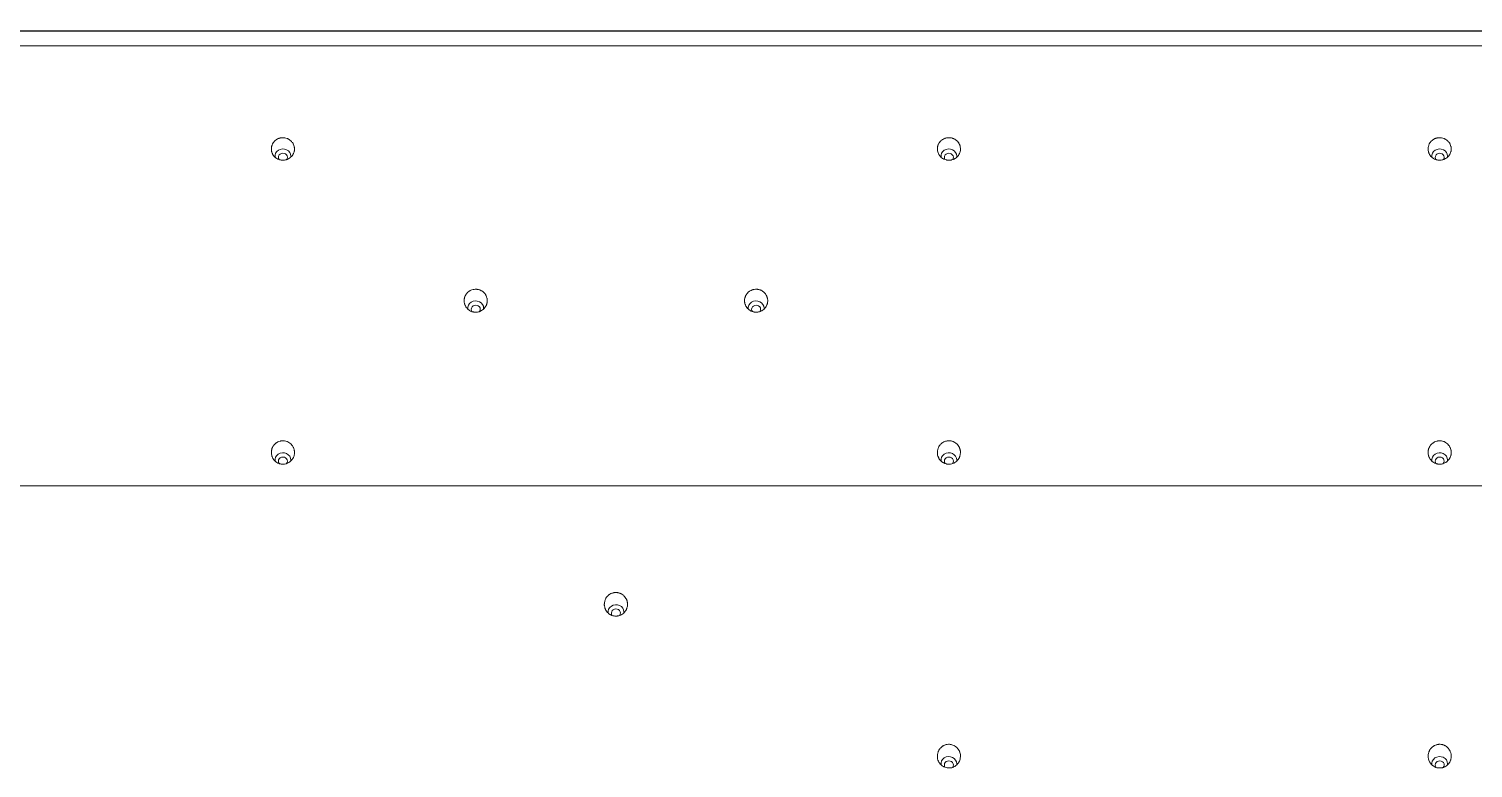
# Model space of a CAD drawing. Header units: millimetres. Extents: x 70151 to 230897, y 35202 to 113211.
# Drawn here: x 171757.1 to 171881.2, y 68733.3 to 68796.8 of the extents above; entities that cross this region are included whole.
import ezdxf

# ---------------------------------------------------------------- set-up
doc = ezdxf.new("R2010")
doc.units = ezdxf.units.MM
doc.header["$LTSCALE"] = 50
doc.layers.add('2-con', color=2, linetype='Continuous')
doc.layers.add('mark-B', color=2, linetype='Continuous', lineweight=20)

# ---------------------------------------------------------------- blocks, each defined once
blk = doc.blocks.new('무풍1way 일반')
at = {"layer": 'mark-B'}
for p, q in [((-439.26, -500.22), (439.26, -500.22)), ((-439.26, -500.24), (439.26, -500.24))]:
    blk.add_line(p, q, dxfattribs=at)
for centre, major_axis, start_param, end_param in [((-369.02, -437.3), (-0.681, 0), 0, 3.312518), ((-369.02, -437.3), (-0.681, 0), 6.160467, 6.283185), ((-369.02, -437.2), (0.387, 0), 2.475078, 6.283185), ((-369.02, -437.2), (0.387, 0), 0, 0.649326), ((-326.84, -437.3), (-0.681, 0), 6.121197, 6.283185), ((-326.84, -437.3), (-0.681, 0), 0, 3.287283), ((-326.84, -437.2), (0.387, 0), 2.50895, 6.283185), ((-326.84, -437.2), (0.387, 0), 0, 0.657572), ((-298.23, -450.34), (-0.681, 0), 0, 3.289247), ((-298.23, -450.34), (-0.681, 0), 6.147509, 6.283185), ((-298.23, -450.25), (0.387, 0), 2.532313, 6.283185), ((-298.23, -450.25), (0.387, 0), 0, 0.61448), ((-369.02, -463.39), (-0.681, 0), 6.146921, 6.283185), ((-369.02, -463.39), (-0.681, 0), 0, 3.288756), ((-369.02, -463.29), (0.387, 0), 2.502574, 6.283185), ((-369.02, -463.29), (0.387, 0), 0, 0.658559), ((-326.84, -463.39), (-0.681, 0), 0, 3.286696), ((-326.84, -463.39), (-0.681, 0), 6.152808, 6.283185), ((-326.84, -463.29), (0.387, 0), 2.546164, 6.283185), ((-326.84, -463.29), (0.387, 0), 0, 0.595424), ((-269.61, -463.39), (-0.681, 0), 6.146921, 6.283185), ((-269.61, -463.39), (-0.681, 0), 0, 3.288756), ((-269.61, -463.29), (0.387, 0), 2.502574, 6.283185), ((-269.61, -463.29), (0.387, 0), 0, 0.658559), ((-310.28, -476.43), (-0.681, 0), 0, 3.280408), ((-310.28, -476.43), (-0.681, 0), 6.164784, 6.283185), ((-310.28, -476.33), (0.387, 0), 2.579543, 6.283185), ((-310.28, -476.33), (0.387, 0), 0, 0.551945), ((-286.18, -476.43), (-0.681, 0), 0, 3.281688), ((-286.18, -476.43), (-0.681, 0), 6.157028, 6.283185), ((-286.18, -476.33), (0.387, 0), 2.533305, 6.283185), ((-286.18, -476.33), (0.387, 0), 0, 0.623604), ((-369.02, -489.48), (-0.681, 0), 0, 3.274917), ((-369.02, -489.48), (-0.681, 0), 6.167829, 6.283185), ((-369.02, -489.38), (0.387, 0), 2.562365, 6.283185), ((-369.02, -489.38), (0.387, 0), 0, 0.586098), ((-326.84, -489.48), (-0.681, 0), 0, 3.274426), ((-326.84, -489.48), (-0.681, 0), 6.176079, 6.283185), ((-326.84, -489.38), (0.387, 0), 2.61253, 6.283185), ((-326.84, -489.38), (0.387, 0), 0, 0.512085), ((-269.61, -489.48), (-0.681, 0), 0, 3.274812), ((-269.61, -489.48), (-0.681, 0), 6.168023, 6.283185), ((-269.61, -489.38), (0.387, 0), 2.562848, 6.283185), ((-269.61, -489.38), (0.387, 0), 0, 0.585325)]:
    blk.add_ellipse(centre, major_axis=major_axis, ratio=0.913545, start_param=start_param, end_param=end_param, dxfattribs=at)
for points, degree, knots in [([(-368.02, -437.9), (-368.02, -437.96), (-368.03, -438.09), (-368.05, -438.22), (-368.08, -438.3), (-368.09, -438.31), (-368.1, -438.34), (-368.12, -438.39), (-368.15, -438.46), (-368.19, -438.52), (-368.22, -438.56), (-368.23, -438.57), (-368.25, -438.6), (-368.26, -438.61), (-368.31, -438.67), (-368.36, -438.72), (-368.44, -438.78), (-368.46, -438.8), (-368.5, -438.83), (-368.52, -438.84), (-368.55, -438.85), (-368.56, -438.86), (-368.64, -438.9), (-368.7, -438.92), (-368.78, -438.94), (-368.79, -438.95), (-368.83, -438.95), (-368.84, -438.96), (-368.89, -438.97), (-368.92, -438.97), (-369.02, -438.98), (-369.09, -438.97), (-369.17, -438.96), (-369.19, -438.96), (-369.22, -438.95), (-369.27, -438.94), (-369.35, -438.92), (-369.41, -438.89), (-369.45, -438.87), (-369.47, -438.86), (-369.5, -438.85), (-369.51, -438.84), (-369.58, -438.79), (-369.64, -438.76), (-369.7, -438.7), (-369.71, -438.69), (-369.73, -438.66), (-369.74, -438.65), (-369.78, -438.61), (-369.8, -438.59), (-369.85, -438.51), (-369.89, -438.45), (-369.93, -438.36), (-369.94, -438.33), (-369.96, -438.27), (-369.98, -438.21), (-370, -438.14), (-370.01, -438.08), (-370.01, -438.05), (-370.01, -437.95), (-370.01, -437.88), (-370, -437.79), (-369.99, -437.75), (-369.98, -437.71), (-369.98, -437.69), (-369.97, -437.66), (-369.96, -437.64), (-369.94, -437.56), (-369.91, -437.5), (-369.87, -437.43), (-369.86, -437.42), (-369.85, -437.39), (-369.84, -437.38), (-369.81, -437.34), (-369.79, -437.31), (-369.72, -437.24), (-369.68, -437.19), (-369.61, -437.14), (-369.6, -437.13), (-369.57, -437.11), (-369.53, -437.08), (-369.46, -437.04), (-369.4, -437.01), (-369.35, -437), (-369.34, -436.99), (-369.31, -436.98), (-369.29, -436.97), (-369.21, -436.95), (-369.14, -436.94), (-369.05, -436.94), (-369.01, -436.94), (-368.96, -436.94), (-368.95, -436.94), (-368.91, -436.94), (-368.9, -436.94), (-368.81, -436.96), (-368.75, -436.97), (-368.67, -437), (-368.66, -437.01), (-368.62, -437.02), (-368.58, -437.04), (-368.51, -437.08), (-368.45, -437.12), (-368.41, -437.15), (-368.4, -437.16), (-368.37, -437.18), (-368.36, -437.19), (-368.3, -437.24), (-368.26, -437.29), (-368.2, -437.37), (-368.18, -437.4), (-368.15, -437.46), (-368.13, -437.49), (-368.09, -437.58), (-368.07, -437.64), (-368.05, -437.73), (-368.04, -437.77), (-368.03, -437.83), (-368.03, -437.86), (-368.02, -437.9)], 3, [0, 0, 0, 0, 0.03125, 0.0625, 0.0625, 0.070312, 0.070312, 0.078125, 0.09375, 0.109375, 0.109375, 0.117187, 0.117187, 0.125, 0.125, 0.15625, 0.15625, 0.171875, 0.171875, 0.179687, 0.179687, 0.1875, 0.1875, 0.21875, 0.21875, 0.226562, 0.226562, 0.234375, 0.234375, 0.25, 0.25, 0.28125, 0.28125, 0.289062, 0.289062, 0.296875, 0.3125, 0.328125, 0.328125, 0.335937, 0.335937, 0.34375, 0.34375, 0.375, 0.375, 0.382812, 0.382812, 0.390625, 0.390625, 0.40625, 0.40625, 0.4375, 0.4375, 0.453125, 0.453125, 0.46875, 0.484375, 0.484375, 0.5, 0.5, 0.53125, 0.53125, 0.546875, 0.546875, 0.554687, 0.554687, 0.5625, 0.5625, 0.59375, 0.59375, 0.601562, 0.601562, 0.609375, 0.609375, 0.625, 0.625, 0.65625, 0.65625, 0.664062, 0.664062, 0.671875, 0.6875, 0.703125, 0.703125, 0.710937, 0.710937, 0.71875, 0.71875, 0.75, 0.75, 0.765625, 0.765625, 0.773437, 0.773437, 0.78125, 0.78125, 0.8125, 0.8125, 0.820312, 0.820312, 0.828125, 0.84375, 0.859375, 0.859375, 0.867187, 0.867187, 0.875, 0.875, 0.90625, 0.90625, 0.921875, 0.921875, 0.9375, 0.9375, 0.96875, 0.96875, 0.984375, 0.984375, 1, 1, 1, 1]), ([(-327.84, -437.9), (-327.83, -437.83), (-327.81, -437.7), (-327.77, -437.58), (-327.74, -437.5), (-327.73, -437.49), (-327.71, -437.46), (-327.69, -437.42), (-327.65, -437.35), (-327.6, -437.3), (-327.57, -437.26), (-327.56, -437.25), (-327.54, -437.22), (-327.53, -437.21), (-327.47, -437.16), (-327.41, -437.12), (-327.33, -437.06), (-327.3, -437.05), (-327.26, -437.03), (-327.24, -437.02), (-327.21, -437.01), (-327.19, -437), (-327.12, -436.97), (-327.05, -436.96), (-326.97, -436.94), (-326.95, -436.94), (-326.92, -436.94), (-326.9, -436.94), (-326.85, -436.94), (-326.82, -436.94), (-326.72, -436.94), (-326.66, -436.95), (-326.53, -436.99), (-326.47, -437.01), (-326.38, -437.05), (-326.35, -437.07), (-326.31, -437.1), (-326.29, -437.11), (-326.27, -437.13), (-326.25, -437.14), (-326.19, -437.19), (-326.14, -437.23), (-326.09, -437.29), (-326.08, -437.31), (-326.06, -437.33), (-326.05, -437.35), (-326.02, -437.39), (-326, -437.42), (-325.95, -437.5), (-325.92, -437.56), (-325.88, -437.69), (-325.87, -437.75), (-325.85, -437.85), (-325.85, -437.88), (-325.85, -437.95), (-325.85, -437.98), (-325.85, -438.08), (-325.86, -438.14), (-325.89, -438.24), (-325.9, -438.27), (-325.91, -438.31), (-325.92, -438.33), (-325.93, -438.36), (-325.94, -438.38), (-325.97, -438.45), (-326.01, -438.51), (-326.05, -438.57), (-326.06, -438.59), (-326.08, -438.61), (-326.09, -438.62), (-326.13, -438.66), (-326.15, -438.69), (-326.22, -438.75), (-326.27, -438.79), (-326.35, -438.84), (-326.36, -438.84), (-326.39, -438.86), (-326.43, -438.88), (-326.51, -438.92), (-326.57, -438.93), (-326.62, -438.95), (-326.64, -438.95), (-326.67, -438.96), (-326.69, -438.96), (-326.77, -438.97), (-326.83, -438.98), (-326.93, -438.97), (-326.97, -438.97), (-327.03, -438.96), (-327.06, -438.95), (-327.16, -438.92), (-327.22, -438.9), (-327.3, -438.86), (-327.31, -438.85), (-327.34, -438.84), (-327.38, -438.81), (-327.45, -438.76), (-327.5, -438.72), (-327.55, -438.68), (-327.57, -438.65), (-327.64, -438.58), (-327.67, -438.52), (-327.71, -438.45), (-327.72, -438.44), (-327.74, -438.41), (-327.74, -438.39), (-327.76, -438.35), (-327.77, -438.32), (-327.81, -438.22), (-327.82, -438.16), (-327.83, -438.06), (-327.84, -438.03), (-327.84, -437.96), (-327.84, -437.93), (-327.84, -437.9)], 3, [0, 0, 0, 0, 0.03125, 0.0625, 0.0625, 0.070312, 0.070312, 0.078125, 0.09375, 0.109375, 0.109375, 0.117187, 0.117187, 0.125, 0.125, 0.15625, 0.15625, 0.171875, 0.171875, 0.179688, 0.179688, 0.1875, 0.1875, 0.21875, 0.21875, 0.226563, 0.226563, 0.234375, 0.234375, 0.25, 0.25, 0.28125, 0.28125, 0.3125, 0.3125, 0.328125, 0.328125, 0.335938, 0.335938, 0.34375, 0.34375, 0.375, 0.375, 0.382813, 0.382813, 0.390625, 0.390625, 0.40625, 0.40625, 0.4375, 0.4375, 0.46875, 0.46875, 0.484375, 0.484375, 0.5, 0.5, 0.53125, 0.53125, 0.546875, 0.546875, 0.554688, 0.554688, 0.5625, 0.5625, 0.59375, 0.59375, 0.601563, 0.601563, 0.609375, 0.609375, 0.625, 0.625, 0.65625, 0.65625, 0.664063, 0.664063, 0.671875, 0.6875, 0.703125, 0.703125, 0.710937, 0.710937, 0.71875, 0.71875, 0.75, 0.75, 0.765625, 0.765625, 0.78125, 0.78125, 0.8125, 0.8125, 0.820313, 0.820313, 0.828125, 0.84375, 0.859375, 0.859375, 0.875, 0.875, 0.90625, 0.90625, 0.914063, 0.914063, 0.921875, 0.921875, 0.9375, 0.9375, 0.96875, 0.96875, 0.984375, 0.984375, 1, 1, 1, 1]), ([(-299.22, -450.94), (-299.22, -450.88), (-299.21, -450.81), (-299.18, -450.72), (-299.17, -450.69), (-299.16, -450.64), (-299.15, -450.62), (-299.14, -450.59), (-299.13, -450.58), (-299.1, -450.5), (-299.07, -450.45), (-299.01, -450.37), (-298.99, -450.34), (-298.95, -450.31), (-298.94, -450.29), (-298.92, -450.27), (-298.91, -450.26), (-298.85, -450.2), (-298.8, -450.16), (-298.73, -450.12), (-298.71, -450.11), (-298.68, -450.1), (-298.67, -450.09), (-298.62, -450.07), (-298.59, -450.05), (-298.5, -450.02), (-298.44, -450), (-298.35, -449.99), (-298.34, -449.99), (-298.3, -449.99), (-298.25, -449.98), (-298.17, -449.98), (-298.11, -449.99), (-298.06, -450), (-298.04, -450), (-298.01, -450.01), (-297.99, -450.01), (-297.91, -450.03), (-297.85, -450.06), (-297.78, -450.09), (-297.76, -450.1), (-297.73, -450.12), (-297.72, -450.12), (-297.68, -450.15), (-297.62, -450.19), (-297.57, -450.23), (-297.53, -450.28), (-297.5, -450.3), (-297.44, -450.38), (-297.4, -450.43), (-297.35, -450.51), (-297.34, -450.54), (-297.32, -450.59), (-297.31, -450.6), (-297.3, -450.63), (-297.29, -450.65), (-297.27, -450.73), (-297.25, -450.79), (-297.24, -450.87), (-297.24, -450.89), (-297.23, -450.92), (-297.23, -450.94), (-297.23, -450.98), (-297.23, -451.02), (-297.24, -451.11), (-297.25, -451.18), (-297.27, -451.27), (-297.28, -451.31), (-297.3, -451.37), (-297.31, -451.4), (-297.35, -451.49), (-297.39, -451.54), (-297.44, -451.61), (-297.45, -451.62), (-297.47, -451.65), (-297.5, -451.69), (-297.55, -451.74), (-297.6, -451.79), (-297.64, -451.82), (-297.66, -451.83), (-297.68, -451.85), (-297.7, -451.85), (-297.77, -451.9), (-297.83, -451.93), (-297.92, -451.96), (-297.95, -451.97), (-298.02, -451.99), (-298.05, -451.99), (-298.15, -452.01), (-298.21, -452.01), (-298.3, -452.01), (-298.31, -452), (-298.35, -452), (-298.4, -451.99), (-298.48, -451.98), (-298.54, -451.96), (-298.59, -451.94), (-298.6, -451.93), (-298.63, -451.92), (-298.65, -451.91), (-298.72, -451.88), (-298.78, -451.84), (-298.85, -451.78), (-298.88, -451.76), (-298.93, -451.71), (-298.95, -451.69), (-299.01, -451.62), (-299.05, -451.56), (-299.09, -451.49), (-299.1, -451.48), (-299.12, -451.45), (-299.14, -451.4), (-299.17, -451.33), (-299.19, -451.27), (-299.2, -451.22), (-299.2, -451.2), (-299.21, -451.17), (-299.21, -451.15), (-299.22, -451.07), (-299.22, -451.01), (-299.22, -450.94)], 3, [0, 0, 0, 0, 0.03125, 0.03125, 0.046875, 0.046875, 0.054688, 0.054688, 0.0625, 0.0625, 0.09375, 0.09375, 0.109375, 0.109375, 0.117188, 0.117188, 0.125, 0.125, 0.15625, 0.15625, 0.164063, 0.164063, 0.171875, 0.171875, 0.1875, 0.1875, 0.21875, 0.21875, 0.226562, 0.226562, 0.234375, 0.25, 0.265625, 0.265625, 0.273437, 0.273437, 0.28125, 0.28125, 0.3125, 0.3125, 0.320312, 0.320312, 0.328125, 0.328125, 0.34375, 0.359375, 0.359375, 0.375, 0.375, 0.40625, 0.40625, 0.421875, 0.421875, 0.429687, 0.429687, 0.4375, 0.4375, 0.46875, 0.46875, 0.476562, 0.476562, 0.484375, 0.484375, 0.5, 0.5, 0.53125, 0.53125, 0.546875, 0.546875, 0.5625, 0.5625, 0.59375, 0.59375, 0.601562, 0.601562, 0.609375, 0.625, 0.640625, 0.640625, 0.648437, 0.648437, 0.65625, 0.65625, 0.6875, 0.6875, 0.703125, 0.703125, 0.71875, 0.71875, 0.75, 0.75, 0.757812, 0.757812, 0.765625, 0.78125, 0.796875, 0.796875, 0.804687, 0.804687, 0.8125, 0.8125, 0.84375, 0.84375, 0.859375, 0.859375, 0.875, 0.875, 0.90625, 0.90625, 0.914062, 0.914062, 0.921875, 0.9375, 0.953125, 0.953125, 0.960937, 0.960937, 0.96875, 0.96875, 1, 1, 1, 1]), ([(-368.02, -463.99), (-368.02, -464.05), (-368.02, -464.12), (-368.04, -464.21), (-368.04, -464.24), (-368.06, -464.29), (-368.06, -464.31), (-368.07, -464.34), (-368.07, -464.35), (-368.1, -464.43), (-368.13, -464.49), (-368.18, -464.57), (-368.19, -464.6), (-368.22, -464.64), (-368.23, -464.65), (-368.25, -464.68), (-368.26, -464.69), (-368.32, -464.75), (-368.37, -464.8), (-368.43, -464.85), (-368.44, -464.86), (-368.47, -464.87), (-368.49, -464.88), (-368.53, -464.91), (-368.56, -464.93), (-368.64, -464.97), (-368.71, -464.99), (-368.79, -465.01), (-368.8, -465.02), (-368.84, -465.02), (-368.88, -465.03), (-368.97, -465.04), (-369.03, -465.04), (-369.08, -465.04), (-369.1, -465.04), (-369.13, -465.03), (-369.15, -465.03), (-369.23, -465.02), (-369.29, -465), (-369.37, -464.97), (-369.39, -464.97), (-369.42, -464.96), (-369.43, -464.95), (-369.48, -464.93), (-369.5, -464.91), (-369.59, -464.86), (-369.64, -464.82), (-369.7, -464.76), (-369.71, -464.75), (-369.74, -464.73), (-369.77, -464.69), (-369.82, -464.63), (-369.86, -464.58), (-369.89, -464.52), (-369.9, -464.49), (-369.95, -464.4), (-369.97, -464.34), (-369.99, -464.26), (-369.99, -464.25), (-370, -464.21), (-370, -464.2), (-370.01, -464.15), (-370.01, -464.12), (-370.01, -464.02), (-370.01, -463.96), (-370, -463.86), (-369.99, -463.83), (-369.98, -463.76), (-369.97, -463.73), (-369.93, -463.64), (-369.91, -463.58), (-369.86, -463.5), (-369.84, -463.47), (-369.8, -463.42), (-369.76, -463.37), (-369.72, -463.32), (-369.68, -463.29), (-369.67, -463.27), (-369.64, -463.25), (-369.63, -463.24), (-369.56, -463.19), (-369.51, -463.16), (-369.42, -463.12), (-369.39, -463.1), (-369.34, -463.09), (-369.33, -463.08), (-369.3, -463.07), (-369.28, -463.07), (-369.2, -463.05), (-369.14, -463.03), (-369.05, -463.03), (-369.04, -463.03), (-369, -463.03), (-368.95, -463.03), (-368.87, -463.04), (-368.81, -463.05), (-368.76, -463.06), (-368.74, -463.07), (-368.71, -463.08), (-368.7, -463.08), (-368.62, -463.11), (-368.56, -463.14), (-368.48, -463.19), (-368.45, -463.21), (-368.4, -463.25), (-368.37, -463.27), (-368.3, -463.34), (-368.25, -463.39), (-368.21, -463.45), (-368.2, -463.47), (-368.18, -463.49), (-368.15, -463.54), (-368.12, -463.61), (-368.09, -463.67), (-368.08, -463.71), (-368.07, -463.73), (-368.06, -463.76), (-368.06, -463.78), (-368.04, -463.86), (-368.03, -463.92), (-368.02, -463.99)], 3, [0, 0, 0, 0, 0.03125, 0.03125, 0.046875, 0.046875, 0.054687, 0.054687, 0.0625, 0.0625, 0.09375, 0.09375, 0.109375, 0.109375, 0.117188, 0.117188, 0.125, 0.125, 0.15625, 0.15625, 0.164063, 0.164063, 0.171875, 0.171875, 0.1875, 0.1875, 0.21875, 0.21875, 0.226563, 0.226563, 0.234375, 0.25, 0.265625, 0.265625, 0.273437, 0.273437, 0.28125, 0.28125, 0.3125, 0.3125, 0.320312, 0.320312, 0.328125, 0.328125, 0.34375, 0.34375, 0.375, 0.375, 0.382812, 0.382812, 0.390625, 0.40625, 0.421875, 0.421875, 0.4375, 0.4375, 0.46875, 0.46875, 0.476562, 0.476562, 0.484375, 0.484375, 0.5, 0.5, 0.53125, 0.53125, 0.546875, 0.546875, 0.5625, 0.5625, 0.59375, 0.59375, 0.609375, 0.609375, 0.625, 0.640625, 0.640625, 0.648438, 0.648438, 0.65625, 0.65625, 0.6875, 0.6875, 0.703125, 0.703125, 0.710938, 0.710938, 0.71875, 0.71875, 0.75, 0.75, 0.757813, 0.757813, 0.765625, 0.78125, 0.796875, 0.796875, 0.804688, 0.804688, 0.8125, 0.8125, 0.84375, 0.84375, 0.859375, 0.859375, 0.875, 0.875, 0.90625, 0.90625, 0.914063, 0.914063, 0.921875, 0.9375, 0.953125, 0.953125, 0.960938, 0.960938, 0.96875, 0.96875, 1, 1, 1, 1]), ([(-327.84, -463.99), (-327.83, -463.92), (-327.82, -463.86), (-327.8, -463.76), (-327.79, -463.73), (-327.77, -463.67), (-327.76, -463.64), (-327.72, -463.55), (-327.68, -463.49), (-327.63, -463.42), (-327.61, -463.39), (-327.57, -463.35), (-327.56, -463.34), (-327.54, -463.32), (-327.53, -463.31), (-327.47, -463.25), (-327.42, -463.21), (-327.35, -463.17), (-327.33, -463.16), (-327.3, -463.14), (-327.29, -463.14), (-327.24, -463.11), (-327.21, -463.1), (-327.12, -463.07), (-327.06, -463.05), (-326.96, -463.04), (-326.93, -463.03), (-326.86, -463.03), (-326.79, -463.03), (-326.73, -463.04), (-326.68, -463.04), (-326.66, -463.05), (-326.63, -463.05), (-326.61, -463.06), (-326.53, -463.08), (-326.47, -463.1), (-326.4, -463.14), (-326.38, -463.14), (-326.36, -463.16), (-326.34, -463.17), (-326.3, -463.19), (-326.27, -463.21), (-326.19, -463.27), (-326.15, -463.32), (-326.06, -463.42), (-326.02, -463.47), (-325.97, -463.55), (-325.96, -463.58), (-325.94, -463.63), (-325.93, -463.64), (-325.92, -463.67), (-325.91, -463.69), (-325.88, -463.76), (-325.87, -463.83), (-325.86, -463.91), (-325.86, -463.92), (-325.85, -463.95), (-325.85, -463.97), (-325.85, -464.02), (-325.85, -464.05), (-325.85, -464.15), (-325.86, -464.21), (-325.89, -464.31), (-325.9, -464.34), (-325.92, -464.4), (-325.93, -464.43), (-325.97, -464.52), (-326, -464.57), (-326.06, -464.65), (-326.08, -464.68), (-326.12, -464.73), (-326.17, -464.78), (-326.22, -464.82), (-326.26, -464.85), (-326.27, -464.86), (-326.3, -464.88), (-326.31, -464.88), (-326.38, -464.93), (-326.44, -464.96), (-326.54, -464.99), (-326.57, -465), (-326.63, -465.02), (-326.66, -465.02), (-326.76, -465.04), (-326.83, -465.04), (-326.91, -465.04), (-326.93, -465.04), (-326.96, -465.03), (-327.01, -465.03), (-327.09, -465.01), (-327.15, -464.99), (-327.2, -464.97), (-327.21, -464.97), (-327.24, -464.95), (-327.26, -464.95), (-327.33, -464.91), (-327.39, -464.88), (-327.47, -464.82), (-327.49, -464.8), (-327.54, -464.75), (-327.56, -464.73), (-327.63, -464.66), (-327.67, -464.6), (-327.71, -464.53), (-327.72, -464.52), (-327.73, -464.49), (-327.75, -464.44), (-327.78, -464.37), (-327.8, -464.31), (-327.81, -464.26), (-327.82, -464.24), (-327.82, -464.21), (-327.83, -464.2), (-327.84, -464.12), (-327.84, -464.05), (-327.84, -463.99)], 3, [0, 0, 0, 0, 0.03125, 0.03125, 0.046875, 0.046875, 0.0625, 0.0625, 0.09375, 0.09375, 0.109375, 0.109375, 0.117187, 0.117187, 0.125, 0.125, 0.15625, 0.15625, 0.164062, 0.164062, 0.171875, 0.171875, 0.1875, 0.1875, 0.21875, 0.21875, 0.234375, 0.234375, 0.25, 0.265625, 0.265625, 0.273437, 0.273437, 0.28125, 0.28125, 0.3125, 0.3125, 0.320312, 0.320312, 0.328125, 0.328125, 0.34375, 0.34375, 0.375, 0.375, 0.40625, 0.40625, 0.421875, 0.421875, 0.429687, 0.429687, 0.4375, 0.4375, 0.46875, 0.46875, 0.476562, 0.476562, 0.484375, 0.484375, 0.5, 0.5, 0.53125, 0.53125, 0.546875, 0.546875, 0.5625, 0.5625, 0.59375, 0.59375, 0.609375, 0.609375, 0.625, 0.640625, 0.640625, 0.648437, 0.648437, 0.65625, 0.65625, 0.6875, 0.6875, 0.703125, 0.703125, 0.71875, 0.71875, 0.75, 0.75, 0.757812, 0.757812, 0.765625, 0.78125, 0.796875, 0.796875, 0.804687, 0.804687, 0.8125, 0.8125, 0.84375, 0.84375, 0.859375, 0.859375, 0.875, 0.875, 0.90625, 0.90625, 0.914062, 0.914062, 0.921875, 0.9375, 0.953125, 0.953125, 0.960937, 0.960937, 0.96875, 0.96875, 1, 1, 1, 1]), ([(-268.62, -463.99), (-268.61, -464.05), (-268.62, -464.12), (-268.63, -464.21), (-268.63, -464.24), (-268.65, -464.29), (-268.65, -464.31), (-268.66, -464.34), (-268.66, -464.35), (-268.69, -464.43), (-268.72, -464.49), (-268.77, -464.57), (-268.79, -464.6), (-268.81, -464.64), (-268.82, -464.65), (-268.84, -464.68), (-268.86, -464.69), (-268.91, -464.75), (-268.96, -464.8), (-269.02, -464.85), (-269.04, -464.86), (-269.06, -464.87), (-269.08, -464.88), (-269.12, -464.91), (-269.15, -464.93), (-269.24, -464.97), (-269.3, -464.99), (-269.38, -465.01), (-269.39, -465.02), (-269.43, -465.02), (-269.48, -465.03), (-269.56, -465.04), (-269.62, -465.04), (-269.67, -465.04), (-269.69, -465.04), (-269.72, -465.03), (-269.74, -465.03), (-269.82, -465.02), (-269.88, -465), (-269.96, -464.97), (-269.98, -464.97), (-270.01, -464.96), (-270.02, -464.95), (-270.07, -464.93), (-270.1, -464.91), (-270.18, -464.86), (-270.23, -464.82), (-270.29, -464.76), (-270.3, -464.75), (-270.33, -464.73), (-270.36, -464.69), (-270.41, -464.63), (-270.45, -464.58), (-270.48, -464.52), (-270.5, -464.49), (-270.54, -464.4), (-270.56, -464.34), (-270.58, -464.26), (-270.58, -464.25), (-270.59, -464.21), (-270.59, -464.2), (-270.6, -464.15), (-270.6, -464.12), (-270.61, -464.02), (-270.6, -463.96), (-270.59, -463.86), (-270.58, -463.83), (-270.57, -463.76), (-270.56, -463.73), (-270.53, -463.64), (-270.5, -463.58), (-270.45, -463.5), (-270.43, -463.47), (-270.39, -463.42), (-270.35, -463.37), (-270.31, -463.32), (-270.27, -463.29), (-270.26, -463.27), (-270.23, -463.25), (-270.22, -463.24), (-270.16, -463.19), (-270.1, -463.16), (-270.01, -463.12), (-269.98, -463.1), (-269.93, -463.09), (-269.92, -463.08), (-269.89, -463.07), (-269.87, -463.07), (-269.79, -463.05), (-269.73, -463.03), (-269.64, -463.03), (-269.63, -463.03), (-269.59, -463.03), (-269.55, -463.03), (-269.46, -463.04), (-269.4, -463.05), (-269.35, -463.06), (-269.33, -463.07), (-269.3, -463.08), (-269.29, -463.08), (-269.21, -463.11), (-269.15, -463.14), (-269.07, -463.19), (-269.04, -463.21), (-268.99, -463.25), (-268.96, -463.27), (-268.89, -463.34), (-268.85, -463.39), (-268.8, -463.45), (-268.79, -463.47), (-268.77, -463.49), (-268.74, -463.54), (-268.71, -463.61), (-268.68, -463.67), (-268.67, -463.71), (-268.66, -463.73), (-268.65, -463.76), (-268.65, -463.78), (-268.63, -463.86), (-268.62, -463.92), (-268.62, -463.99)], 3, [0, 0, 0, 0, 0.03125, 0.03125, 0.046875, 0.046875, 0.054688, 0.054688, 0.0625, 0.0625, 0.09375, 0.09375, 0.109375, 0.109375, 0.117188, 0.117188, 0.125, 0.125, 0.15625, 0.15625, 0.164063, 0.164063, 0.171875, 0.171875, 0.1875, 0.1875, 0.21875, 0.21875, 0.226563, 0.226563, 0.234375, 0.25, 0.265625, 0.265625, 0.273438, 0.273438, 0.28125, 0.28125, 0.3125, 0.3125, 0.320313, 0.320313, 0.328125, 0.328125, 0.34375, 0.34375, 0.375, 0.375, 0.382813, 0.382813, 0.390625, 0.40625, 0.421875, 0.421875, 0.4375, 0.4375, 0.46875, 0.46875, 0.476563, 0.476563, 0.484375, 0.484375, 0.5, 0.5, 0.53125, 0.53125, 0.546875, 0.546875, 0.5625, 0.5625, 0.59375, 0.59375, 0.609375, 0.609375, 0.625, 0.640625, 0.640625, 0.648438, 0.648438, 0.65625, 0.65625, 0.6875, 0.6875, 0.703125, 0.703125, 0.710938, 0.710938, 0.71875, 0.71875, 0.75, 0.75, 0.757813, 0.757813, 0.765625, 0.78125, 0.796875, 0.796875, 0.804688, 0.804688, 0.8125, 0.8125, 0.84375, 0.84375, 0.859375, 0.859375, 0.875, 0.875, 0.90625, 0.90625, 0.914063, 0.914063, 0.921875, 0.9375, 0.953125, 0.953125, 0.960938, 0.960938, 0.96875, 0.96875, 1, 1, 1, 1]), ([(-311.27, -477.03), (-311.27, -476.96), (-311.26, -476.9), (-311.24, -476.81), (-311.23, -476.78), (-311.21, -476.72), (-311.19, -476.69), (-311.15, -476.6), (-311.12, -476.54), (-311.06, -476.47), (-311.04, -476.44), (-311, -476.39), (-310.98, -476.37), (-310.91, -476.3), (-310.85, -476.26), (-310.77, -476.21), (-310.74, -476.2), (-310.68, -476.17), (-310.62, -476.14), (-310.56, -476.12), (-310.5, -476.11), (-310.46, -476.1), (-310.37, -476.08), (-310.3, -476.08), (-310.2, -476.08), (-310.17, -476.09), (-310.12, -476.09), (-310.11, -476.1), (-310.07, -476.1), (-310.06, -476.11), (-309.98, -476.13), (-309.92, -476.15), (-309.84, -476.18), (-309.83, -476.19), (-309.8, -476.2), (-309.78, -476.21), (-309.74, -476.24), (-309.71, -476.26), (-309.63, -476.31), (-309.59, -476.36), (-309.5, -476.45), (-309.46, -476.5), (-309.41, -476.59), (-309.39, -476.61), (-309.37, -476.66), (-309.37, -476.67), (-309.35, -476.7), (-309.35, -476.72), (-309.32, -476.79), (-309.3, -476.85), (-309.29, -476.93), (-309.29, -476.95), (-309.29, -476.98), (-309.28, -477), (-309.28, -477.04), (-309.28, -477.08), (-309.28, -477.17), (-309.29, -477.23), (-309.31, -477.31), (-309.32, -477.33), (-309.33, -477.36), (-309.34, -477.41), (-309.37, -477.48), (-309.4, -477.54), (-309.43, -477.59), (-309.45, -477.62), (-309.51, -477.7), (-309.55, -477.75), (-309.62, -477.81), (-309.65, -477.83), (-309.7, -477.87), (-309.73, -477.89), (-309.81, -477.94), (-309.87, -477.97), (-309.94, -478), (-309.96, -478), (-309.99, -478.01), (-310.01, -478.02), (-310.05, -478.03), (-310.09, -478.04), (-310.18, -478.05), (-310.25, -478.06), (-310.33, -478.05), (-310.35, -478.05), (-310.38, -478.05), (-310.43, -478.04), (-310.51, -478.03), (-310.57, -478.01), (-310.62, -477.99), (-310.64, -477.99), (-310.67, -477.98), (-310.68, -477.97), (-310.76, -477.93), (-310.81, -477.9), (-310.89, -477.84), (-310.92, -477.82), (-310.96, -477.78), (-310.99, -477.76), (-311.05, -477.69), (-311.09, -477.64), (-311.13, -477.57), (-311.14, -477.55), (-311.16, -477.52), (-311.18, -477.48), (-311.21, -477.41), (-311.23, -477.35), (-311.24, -477.3), (-311.25, -477.28), (-311.25, -477.25), (-311.26, -477.24), (-311.27, -477.16), (-311.27, -477.09), (-311.27, -477.03)], 3, [0, 0, 0, 0, 0.03125, 0.03125, 0.046875, 0.046875, 0.0625, 0.0625, 0.09375, 0.09375, 0.109375, 0.109375, 0.125, 0.125, 0.15625, 0.15625, 0.171875, 0.171875, 0.1875, 0.203125, 0.203125, 0.21875, 0.21875, 0.25, 0.25, 0.265625, 0.265625, 0.273438, 0.273438, 0.28125, 0.28125, 0.3125, 0.3125, 0.320313, 0.320313, 0.328125, 0.328125, 0.34375, 0.34375, 0.375, 0.375, 0.40625, 0.40625, 0.421875, 0.421875, 0.429688, 0.429688, 0.4375, 0.4375, 0.46875, 0.46875, 0.476563, 0.476563, 0.484375, 0.484375, 0.5, 0.5, 0.53125, 0.53125, 0.539063, 0.539063, 0.546875, 0.5625, 0.578125, 0.578125, 0.59375, 0.59375, 0.625, 0.625, 0.640625, 0.640625, 0.65625, 0.65625, 0.6875, 0.6875, 0.695313, 0.695313, 0.703125, 0.703125, 0.71875, 0.71875, 0.75, 0.75, 0.757813, 0.757813, 0.765625, 0.78125, 0.796875, 0.796875, 0.804688, 0.804688, 0.8125, 0.8125, 0.84375, 0.84375, 0.859375, 0.859375, 0.875, 0.875, 0.90625, 0.90625, 0.914063, 0.914063, 0.921875, 0.9375, 0.953125, 0.953125, 0.960938, 0.960938, 0.96875, 0.96875, 1, 1, 1, 1]), ([(-285.18, -477.03), (-285.18, -477.09), (-285.18, -477.16), (-285.2, -477.25), (-285.21, -477.28), (-285.22, -477.35), (-285.23, -477.38), (-285.26, -477.47), (-285.29, -477.52), (-285.34, -477.61), (-285.36, -477.63), (-285.4, -477.69), (-285.42, -477.71), (-285.49, -477.78), (-285.53, -477.82), (-285.61, -477.88), (-285.64, -477.9), (-285.7, -477.93), (-285.73, -477.95), (-285.81, -477.99), (-285.88, -478.01), (-286.01, -478.04), (-286.07, -478.05), (-286.17, -478.05), (-286.2, -478.05), (-286.25, -478.05), (-286.27, -478.05), (-286.3, -478.05), (-286.32, -478.04), (-286.4, -478.03), (-286.46, -478.02), (-286.54, -477.99), (-286.55, -477.98), (-286.58, -477.97), (-286.6, -477.96), (-286.64, -477.94), (-286.67, -477.92), (-286.75, -477.87), (-286.81, -477.84), (-286.88, -477.77), (-286.9, -477.75), (-286.94, -477.7), (-286.98, -477.65), (-287.02, -477.59), (-287.05, -477.54), (-287.07, -477.51), (-287.11, -477.42), (-287.13, -477.36), (-287.15, -477.28), (-287.15, -477.27), (-287.16, -477.24), (-287.16, -477.22), (-287.17, -477.17), (-287.17, -477.14), (-287.17, -477.05), (-287.17, -476.98), (-287.16, -476.9), (-287.15, -476.89), (-287.15, -476.86), (-287.14, -476.81), (-287.11, -476.73), (-287.09, -476.67), (-287.06, -476.62), (-287.04, -476.59), (-286.99, -476.5), (-286.96, -476.45), (-286.89, -476.38), (-286.87, -476.36), (-286.82, -476.31), (-286.79, -476.29), (-286.71, -476.24), (-286.66, -476.2), (-286.58, -476.17), (-286.57, -476.16), (-286.54, -476.15), (-286.52, -476.14), (-286.48, -476.13), (-286.45, -476.12), (-286.35, -476.1), (-286.29, -476.09), (-286.2, -476.08), (-286.19, -476.08), (-286.15, -476.08), (-286.1, -476.08), (-286.02, -476.09), (-285.96, -476.11), (-285.91, -476.12), (-285.89, -476.12), (-285.86, -476.13), (-285.85, -476.14), (-285.77, -476.17), (-285.71, -476.19), (-285.63, -476.25), (-285.6, -476.26), (-285.55, -476.3), (-285.52, -476.32), (-285.45, -476.39), (-285.41, -476.44), (-285.36, -476.5), (-285.35, -476.52), (-285.33, -476.54), (-285.31, -476.59), (-285.27, -476.66), (-285.25, -476.72), (-285.23, -476.76), (-285.23, -476.78), (-285.22, -476.81), (-285.21, -476.82), (-285.19, -476.9), (-285.19, -476.96), (-285.18, -477.03)], 3, [0, 0, 0, 0, 0.03125, 0.03125, 0.046875, 0.046875, 0.0625, 0.0625, 0.09375, 0.09375, 0.109375, 0.109375, 0.125, 0.125, 0.15625, 0.15625, 0.171875, 0.171875, 0.1875, 0.1875, 0.21875, 0.21875, 0.25, 0.25, 0.265625, 0.265625, 0.273438, 0.273438, 0.28125, 0.28125, 0.3125, 0.3125, 0.320313, 0.320313, 0.328125, 0.328125, 0.34375, 0.34375, 0.375, 0.375, 0.390625, 0.390625, 0.40625, 0.421875, 0.421875, 0.4375, 0.4375, 0.46875, 0.46875, 0.476563, 0.476563, 0.484375, 0.484375, 0.5, 0.5, 0.53125, 0.53125, 0.539063, 0.539063, 0.546875, 0.5625, 0.578125, 0.578125, 0.59375, 0.59375, 0.625, 0.625, 0.640625, 0.640625, 0.65625, 0.65625, 0.6875, 0.6875, 0.695313, 0.695313, 0.703125, 0.703125, 0.71875, 0.71875, 0.75, 0.75, 0.757813, 0.757813, 0.765625, 0.78125, 0.796875, 0.796875, 0.804688, 0.804688, 0.8125, 0.8125, 0.84375, 0.84375, 0.859375, 0.859375, 0.875, 0.875, 0.90625, 0.90625, 0.914063, 0.914063, 0.921875, 0.9375, 0.953125, 0.953125, 0.960938, 0.960938, 0.96875, 0.96875, 1, 1, 1, 1]), ([(-368.02, -490.07), (-368.02, -490.14), (-368.03, -490.2), (-368.04, -490.29), (-368.05, -490.32), (-368.07, -490.38), (-368.08, -490.41), (-368.11, -490.5), (-368.14, -490.56), (-368.19, -490.64), (-368.21, -490.67), (-368.25, -490.72), (-368.27, -490.74), (-368.34, -490.81), (-368.38, -490.85), (-368.46, -490.91), (-368.49, -490.92), (-368.55, -490.96), (-368.61, -490.99), (-368.67, -491.01), (-368.71, -491.02), (-368.73, -491.03), (-368.76, -491.04), (-368.78, -491.04), (-368.86, -491.06), (-368.92, -491.07), (-369.02, -491.07), (-369.05, -491.07), (-369.1, -491.07), (-369.12, -491.07), (-369.15, -491.06), (-369.17, -491.06), (-369.25, -491.05), (-369.31, -491.03), (-369.39, -491), (-369.4, -491), (-369.43, -490.98), (-369.45, -490.98), (-369.49, -490.95), (-369.52, -490.94), (-369.6, -490.89), (-369.65, -490.85), (-369.72, -490.78), (-369.75, -490.76), (-369.79, -490.71), (-369.83, -490.66), (-369.86, -490.61), (-369.9, -490.56), (-369.91, -490.53), (-369.95, -490.44), (-369.97, -490.38), (-369.99, -490.31), (-369.99, -490.29), (-370, -490.26), (-370, -490.24), (-370.01, -490.2), (-370.01, -490.16), (-370.01, -490.07), (-370.01, -490.01), (-370, -489.93), (-369.99, -489.91), (-369.99, -489.88), (-369.97, -489.84), (-369.95, -489.76), (-369.92, -489.7), (-369.9, -489.66), (-369.89, -489.65), (-369.88, -489.62), (-369.87, -489.61), (-369.83, -489.54), (-369.79, -489.49), (-369.72, -489.42), (-369.7, -489.4), (-369.66, -489.37), (-369.65, -489.36), (-369.62, -489.34), (-369.61, -489.33), (-369.54, -489.28), (-369.49, -489.25), (-369.41, -489.22), (-369.4, -489.21), (-369.37, -489.2), (-369.35, -489.19), (-369.31, -489.18), (-369.28, -489.17), (-369.18, -489.15), (-369.12, -489.14), (-369.03, -489.14), (-369.02, -489.14), (-368.98, -489.14), (-368.93, -489.14), (-368.85, -489.15), (-368.79, -489.16), (-368.74, -489.17), (-368.73, -489.18), (-368.7, -489.19), (-368.68, -489.19), (-368.6, -489.22), (-368.55, -489.25), (-368.46, -489.3), (-368.44, -489.32), (-368.38, -489.36), (-368.36, -489.38), (-368.29, -489.44), (-368.25, -489.49), (-368.2, -489.55), (-368.19, -489.57), (-368.17, -489.59), (-368.15, -489.64), (-368.11, -489.71), (-368.09, -489.76), (-368.07, -489.81), (-368.07, -489.82), (-368.06, -489.85), (-368.05, -489.87), (-368.03, -489.95), (-368.03, -490.01), (-368.02, -490.07)], 3, [0, 0, 0, 0, 0.03125, 0.03125, 0.046875, 0.046875, 0.0625, 0.0625, 0.09375, 0.09375, 0.109375, 0.109375, 0.125, 0.125, 0.15625, 0.15625, 0.171875, 0.171875, 0.1875, 0.203125, 0.203125, 0.210938, 0.210938, 0.21875, 0.21875, 0.25, 0.25, 0.265625, 0.265625, 0.273438, 0.273438, 0.28125, 0.28125, 0.3125, 0.3125, 0.320313, 0.320313, 0.328125, 0.328125, 0.34375, 0.34375, 0.375, 0.375, 0.390625, 0.390625, 0.40625, 0.421875, 0.421875, 0.4375, 0.4375, 0.46875, 0.46875, 0.476563, 0.476563, 0.484375, 0.484375, 0.5, 0.5, 0.53125, 0.53125, 0.539063, 0.539063, 0.546875, 0.5625, 0.578125, 0.578125, 0.585938, 0.585938, 0.59375, 0.59375, 0.625, 0.625, 0.640625, 0.640625, 0.648438, 0.648438, 0.65625, 0.65625, 0.6875, 0.6875, 0.695313, 0.695313, 0.703125, 0.703125, 0.71875, 0.71875, 0.75, 0.75, 0.757813, 0.757813, 0.765625, 0.78125, 0.796875, 0.796875, 0.804688, 0.804688, 0.8125, 0.8125, 0.84375, 0.84375, 0.859375, 0.859375, 0.875, 0.875, 0.90625, 0.90625, 0.914063, 0.914063, 0.921875, 0.9375, 0.953125, 0.953125, 0.960938, 0.960938, 0.96875, 0.96875, 1, 1, 1, 1]), ([(-327.84, -490.07), (-327.84, -490.01), (-327.83, -489.95), (-327.81, -489.86), (-327.8, -489.83), (-327.78, -489.77), (-327.76, -489.74), (-327.72, -489.65), (-327.69, -489.59), (-327.64, -489.52), (-327.62, -489.49), (-327.57, -489.44), (-327.55, -489.42), (-327.48, -489.36), (-327.43, -489.32), (-327.36, -489.28), (-327.34, -489.27), (-327.32, -489.25), (-327.27, -489.23), (-327.2, -489.2), (-327.14, -489.18), (-327.09, -489.17), (-327.07, -489.16), (-327.04, -489.15), (-327.03, -489.15), (-326.94, -489.14), (-326.88, -489.13), (-326.78, -489.14), (-326.75, -489.14), (-326.7, -489.15), (-326.68, -489.15), (-326.65, -489.15), (-326.63, -489.16), (-326.56, -489.18), (-326.49, -489.2), (-326.42, -489.23), (-326.4, -489.24), (-326.38, -489.25), (-326.36, -489.26), (-326.32, -489.28), (-326.29, -489.3), (-326.21, -489.35), (-326.16, -489.4), (-326.1, -489.47), (-326.07, -489.49), (-326.04, -489.54), (-326, -489.59), (-325.97, -489.65), (-325.94, -489.7), (-325.93, -489.73), (-325.89, -489.82), (-325.87, -489.88), (-325.86, -489.96), (-325.86, -489.98), (-325.85, -490.01), (-325.85, -490.02), (-325.85, -490.07), (-325.85, -490.1), (-325.85, -490.2), (-325.86, -490.26), (-325.88, -490.33), (-325.88, -490.35), (-325.89, -490.38), (-325.91, -490.43), (-325.94, -490.5), (-325.96, -490.56), (-325.99, -490.6), (-326, -490.61), (-326.01, -490.64), (-326.02, -490.65), (-326.07, -490.71), (-326.11, -490.76), (-326.18, -490.83), (-326.21, -490.85), (-326.25, -490.88), (-326.26, -490.89), (-326.29, -490.9), (-326.3, -490.91), (-326.37, -490.96), (-326.43, -490.98), (-326.5, -491.01), (-326.52, -491.02), (-326.55, -491.03), (-326.57, -491.03), (-326.61, -491.04), (-326.65, -491.05), (-326.74, -491.07), (-326.81, -491.07), (-326.89, -491.07), (-326.91, -491.07), (-326.94, -491.07), (-326.99, -491.06), (-327.07, -491.05), (-327.13, -491.03), (-327.18, -491.01), (-327.19, -491.01), (-327.22, -491), (-327.24, -490.99), (-327.31, -490.96), (-327.37, -490.93), (-327.45, -490.87), (-327.47, -490.85), (-327.52, -490.81), (-327.55, -490.79), (-327.61, -490.72), (-327.65, -490.67), (-327.7, -490.6), (-327.7, -490.59), (-327.72, -490.56), (-327.74, -490.52), (-327.78, -490.45), (-327.8, -490.39), (-327.81, -490.34), (-327.81, -490.32), (-327.82, -490.29), (-327.82, -490.28), (-327.84, -490.2), (-327.84, -490.14), (-327.84, -490.07)], 3, [0, 0, 0, 0, 0.03125, 0.03125, 0.046875, 0.046875, 0.0625, 0.0625, 0.09375, 0.09375, 0.109375, 0.109375, 0.125, 0.125, 0.15625, 0.15625, 0.164063, 0.164063, 0.171875, 0.1875, 0.203125, 0.203125, 0.210938, 0.210938, 0.21875, 0.21875, 0.25, 0.25, 0.265625, 0.265625, 0.273438, 0.273438, 0.28125, 0.28125, 0.3125, 0.3125, 0.320312, 0.320312, 0.328125, 0.328125, 0.34375, 0.34375, 0.375, 0.375, 0.390625, 0.390625, 0.40625, 0.421875, 0.421875, 0.4375, 0.4375, 0.46875, 0.46875, 0.476562, 0.476562, 0.484375, 0.484375, 0.5, 0.5, 0.53125, 0.53125, 0.539062, 0.539062, 0.546875, 0.5625, 0.578125, 0.578125, 0.585937, 0.585937, 0.59375, 0.59375, 0.625, 0.625, 0.640625, 0.640625, 0.648437, 0.648437, 0.65625, 0.65625, 0.6875, 0.6875, 0.695312, 0.695312, 0.703125, 0.703125, 0.71875, 0.71875, 0.75, 0.75, 0.757812, 0.757812, 0.765625, 0.78125, 0.796875, 0.796875, 0.804687, 0.804687, 0.8125, 0.8125, 0.84375, 0.84375, 0.859375, 0.859375, 0.875, 0.875, 0.90625, 0.90625, 0.914062, 0.914062, 0.921875, 0.9375, 0.953125, 0.953125, 0.960937, 0.960937, 0.96875, 0.96875, 1, 1, 1, 1]), ([(-268.62, -490.07), (-268.61, -490.14), (-268.62, -490.2), (-268.63, -490.29), (-268.64, -490.32), (-268.66, -490.38), (-268.67, -490.41), (-268.7, -490.5), (-268.73, -490.56), (-268.78, -490.64), (-268.8, -490.67), (-268.84, -490.72), (-268.86, -490.74), (-268.93, -490.81), (-268.98, -490.85), (-269.05, -490.91), (-269.08, -490.92), (-269.14, -490.96), (-269.2, -490.99), (-269.26, -491.01), (-269.3, -491.02), (-269.32, -491.03), (-269.35, -491.04), (-269.37, -491.04), (-269.45, -491.06), (-269.51, -491.07), (-269.61, -491.07), (-269.64, -491.07), (-269.69, -491.07), (-269.71, -491.07), (-269.74, -491.06), (-269.76, -491.06), (-269.84, -491.05), (-269.9, -491.03), (-269.98, -491), (-269.99, -491), (-270.02, -490.98), (-270.04, -490.98), (-270.08, -490.96), (-270.11, -490.94), (-270.19, -490.89), (-270.24, -490.85), (-270.31, -490.78), (-270.34, -490.76), (-270.38, -490.71), (-270.42, -490.66), (-270.46, -490.61), (-270.49, -490.56), (-270.5, -490.53), (-270.54, -490.44), (-270.56, -490.38), (-270.58, -490.31), (-270.58, -490.29), (-270.59, -490.26), (-270.59, -490.24), (-270.6, -490.2), (-270.6, -490.17), (-270.6, -490.07), (-270.6, -490.01), (-270.59, -489.93), (-270.58, -489.91), (-270.58, -489.88), (-270.57, -489.84), (-270.54, -489.76), (-270.52, -489.71), (-270.49, -489.66), (-270.49, -489.65), (-270.47, -489.62), (-270.46, -489.61), (-270.42, -489.54), (-270.38, -489.49), (-270.31, -489.42), (-270.29, -489.4), (-270.25, -489.37), (-270.24, -489.36), (-270.22, -489.34), (-270.2, -489.33), (-270.14, -489.28), (-270.08, -489.25), (-270.01, -489.22), (-269.99, -489.21), (-269.96, -489.2), (-269.94, -489.19), (-269.9, -489.18), (-269.87, -489.17), (-269.77, -489.15), (-269.71, -489.14), (-269.62, -489.14), (-269.61, -489.14), (-269.58, -489.14), (-269.53, -489.14), (-269.45, -489.15), (-269.38, -489.16), (-269.33, -489.17), (-269.32, -489.18), (-269.29, -489.19), (-269.27, -489.19), (-269.19, -489.22), (-269.14, -489.25), (-269.05, -489.3), (-269.03, -489.32), (-268.98, -489.36), (-268.95, -489.38), (-268.88, -489.44), (-268.84, -489.49), (-268.79, -489.55), (-268.78, -489.57), (-268.76, -489.59), (-268.74, -489.64), (-268.7, -489.71), (-268.68, -489.76), (-268.66, -489.81), (-268.66, -489.82), (-268.65, -489.85), (-268.64, -489.87), (-268.63, -489.95), (-268.62, -490.01), (-268.62, -490.07)], 3, [0, 0, 0, 0, 0.03125, 0.03125, 0.046875, 0.046875, 0.0625, 0.0625, 0.09375, 0.09375, 0.109375, 0.109375, 0.125, 0.125, 0.15625, 0.15625, 0.171875, 0.171875, 0.1875, 0.203125, 0.203125, 0.210937, 0.210937, 0.21875, 0.21875, 0.25, 0.25, 0.265625, 0.265625, 0.273437, 0.273437, 0.28125, 0.28125, 0.3125, 0.3125, 0.320312, 0.320312, 0.328125, 0.328125, 0.34375, 0.34375, 0.375, 0.375, 0.390625, 0.390625, 0.40625, 0.421875, 0.421875, 0.4375, 0.4375, 0.46875, 0.46875, 0.476562, 0.476562, 0.484375, 0.484375, 0.5, 0.5, 0.53125, 0.53125, 0.539062, 0.539062, 0.546875, 0.5625, 0.578125, 0.578125, 0.585937, 0.585937, 0.59375, 0.59375, 0.625, 0.625, 0.640625, 0.640625, 0.648437, 0.648437, 0.65625, 0.65625, 0.6875, 0.6875, 0.695312, 0.695312, 0.703125, 0.703125, 0.71875, 0.71875, 0.75, 0.75, 0.757812, 0.757812, 0.765625, 0.78125, 0.796875, 0.796875, 0.804687, 0.804687, 0.8125, 0.8125, 0.84375, 0.84375, 0.859375, 0.859375, 0.875, 0.875, 0.90625, 0.90625, 0.914062, 0.914062, 0.921875, 0.9375, 0.953125, 0.953125, 0.960937, 0.960937, 0.96875, 0.96875, 1, 1, 1, 1]), ([(443.19, -500.42), (442.61, -500.39), (442.32, -500.38), (441.84, -500.36), (441.46, -500.35), (441, -500.33), (440.59, -500.32), (440.14, -500.3), (439.73, -500.29), (438.81, -500.26), (438, -500.25), (437.55, -500.25), (437.13, -500.25), (437.04, -500.25), (436.73, -500.25), (436.64, -500.25), (436.45, -500.25), (432.8, -500.25), (422.42, -500.25), (401.64, -500.25), (360.09, -500.25), (276.99, -500.25), (221.6, -500.25), (221.53, -500.25), (0, -500.25), (-110.8, -500.25), (-276.99, -500.25), (-360.09, -500.25), (-401.64, -500.25), (-422.42, -500.25), (-432.8, -500.25), (-437.13, -500.25), (-438, -500.25), (-438.12, -500.25), (-438.21, -500.25), (-438.32, -500.25), (-438.64, -500.25), (-438.86, -500.25), (-439.28, -500.26), (-439.73, -500.27), (-440.14, -500.28), (-440.59, -500.3), (-441, -500.31), (-441.46, -500.33), (-441.84, -500.35), (-442.32, -500.37), (-442.61, -500.39), (-443.19, -500.42)], 2, [0, 0, 0, 0.000977, 0.000977, 0.001953, 0.001953, 0.00293, 0.00293, 0.003906, 0.003906, 0.005859, 0.005859, 0.006836, 0.006836, 0.007115, 0.007394, 0.007394, 0.007812, 0.015625, 0.03125, 0.0625, 0.125, 0.25, 0.25, 0.5, 0.5, 0.75, 0.875, 0.9375, 0.96875, 0.984375, 0.992188, 0.994141, 0.994141, 0.994385, 0.994385, 0.994629, 0.995117, 0.995117, 0.996094, 0.996094, 0.99707, 0.99707, 0.998047, 0.998047, 0.999023, 0.999023, 1, 1, 1]), ([(443.19, -500.42), (442.61, -500.39), (442.32, -500.38), (441.84, -500.36), (441.46, -500.35), (441, -500.33), (440.59, -500.32), (440.14, -500.3), (439.73, -500.29), (438.81, -500.26), (438, -500.25), (437.55, -500.25), (437.13, -500.25), (437.04, -500.25), (436.73, -500.25), (436.64, -500.25), (436.45, -500.25), (432.8, -500.25), (422.42, -500.25), (401.64, -500.25), (360.09, -500.25), (276.99, -500.25), (221.6, -500.25), (221.53, -500.25), (0, -500.25), (-110.8, -500.25), (-276.99, -500.25), (-360.09, -500.25), (-401.64, -500.25), (-422.42, -500.25), (-432.8, -500.25), (-437.13, -500.25), (-438, -500.25), (-438.12, -500.25), (-438.21, -500.25), (-438.32, -500.25), (-438.64, -500.25), (-438.86, -500.25), (-439.28, -500.26), (-439.73, -500.27), (-440.14, -500.28), (-440.59, -500.3), (-441, -500.31), (-441.46, -500.33), (-441.84, -500.35), (-442.32, -500.37), (-442.61, -500.39), (-443.19, -500.42)], 2, [0, 0, 0, 0.000977, 0.000977, 0.001953, 0.001953, 0.00293, 0.00293, 0.003906, 0.003906, 0.005859, 0.005859, 0.006836, 0.006836, 0.007115, 0.007394, 0.007394, 0.007812, 0.015625, 0.03125, 0.0625, 0.125, 0.25, 0.25, 0.5, 0.5, 0.75, 0.875, 0.9375, 0.96875, 0.984375, 0.992188, 0.994141, 0.994141, 0.994385, 0.994385, 0.994629, 0.995117, 0.995117, 0.996094, 0.996094, 0.99707, 0.99707, 0.998047, 0.998047, 0.999023, 0.999023, 1, 1, 1])]:
    blk.add_open_spline(points, degree=degree, knots=knots, dxfattribs=at)
for points in [[(-439.14, -461.16), (-292.76, -461.16), (-146.38, -461.16), (0, -461.16)], [(0, -498.97), (-146.42, -498.97), (-292.84, -498.97), (-439.26, -498.97)]]:
    blk.add_open_spline(points, degree=3, dxfattribs=at)
blk = doc.blocks.new('dpdjzjs')
at = {"layer": 'mark-B', "rotation": 180}
blk.add_blockref('무풍1way 일반', (171509.31, 88288.45), dxfattribs=at)

msp = doc.modelspace()

# ---------------------------------------------------------------- block references
at = {"layer": '2-con'}
msp.add_blockref('dpdjzjs', (0, -19992.04), dxfattribs=at)

doc.saveas('drawing.dxf')
